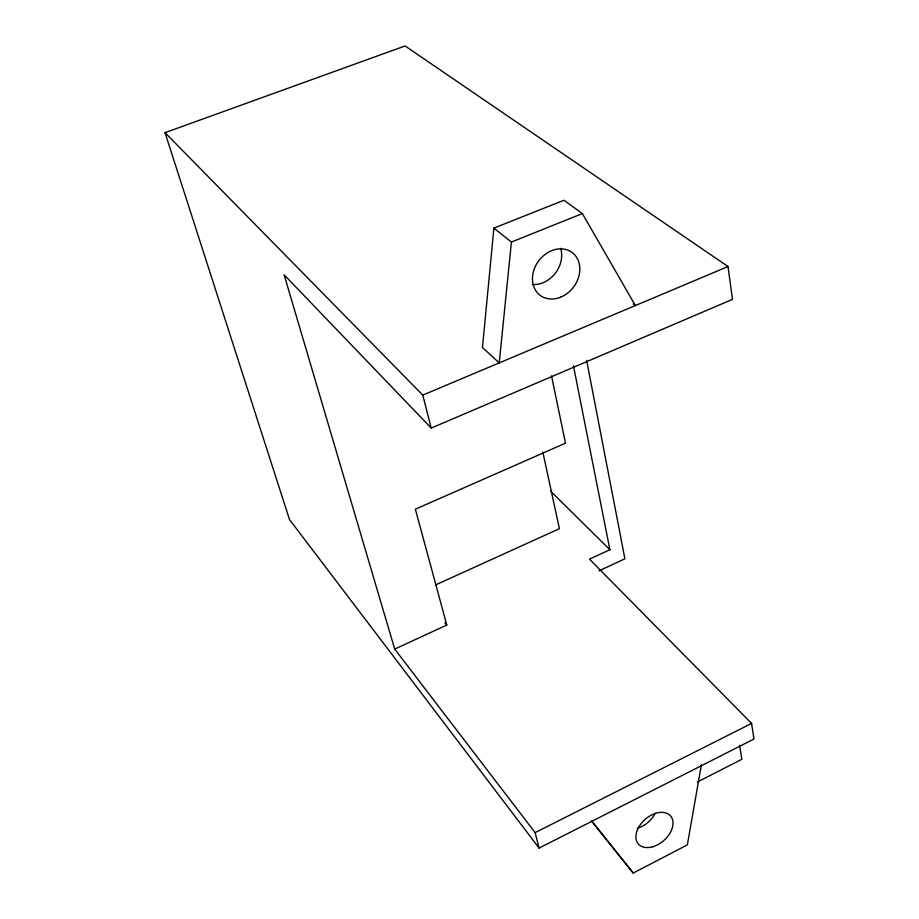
<?xml version="1.0" encoding="UTF-8"?>
<svg xmlns="http://www.w3.org/2000/svg" width="919" height="919" viewBox="0 0 919 919"><rect width="100%" height="100%" fill="white"/><g stroke="black" fill="none" stroke-linecap="round" stroke-linejoin="round"><path stroke-width="1.38" d="M493.894 228.119L482.464 347.52L499.235 362.89L511.412 242.053L493.894 228.119L563.944 200.25L582.37 213.576L635.362 305.556L633.191 303.89M701.381 764.826L687.355 844.883L633.225 873.05L591.549 821.081M697.429 781.966L741.828 759.324L739.6 745.32M539.085 848.076L535.122 832.625L394.711 649.101L284.12 274.781L431.229 428.093L732.477 299.353L728.02 266.533L405.084 45.95L165.029 132.669L289.508 519.557L539.085 848.076L753.971 739.025L751.593 723.414L589.481 559.154L609.894 549.734L573.41 365.601M535.122 832.625L751.593 723.414M599.004 570.837L624.897 558.809L586.655 360.489M394.711 649.101L446.783 625.058L415.365 509.195L565.472 443.165L551.538 375.882M435.399 585.012L559.418 528.689L542.83 452.056M165.029 132.669L422.763 395.101L728.02 266.533M511.412 242.053L582.37 213.576M550.653 491.194L609.894 549.734M444.98 622.864L446.783 625.058M591.698 820.977L633.225 873.05M422.763 395.101L431.229 428.093M560.693 248.325A26.318 21.665 -53.6 0 1 555.133 273.46A26.318 21.665 -53.6 0 1 532.216 284.499M655.132 813.349A21.08 14.095 -41.2 0 1 637.281 828.283M560.521 297.228A26.731 21.803 -53.3 0 0 574.111 254.218A26.731 21.803 -53.3 0 0 533.801 270.347A26.731 21.803 -53.3 0 0 560.521 297.228M652.524 846.813A21.344 14.095 -41.2 0 0 671.421 817.083A21.344 14.095 -41.2 0 0 639.475 825.951A21.344 14.095 -41.2 0 0 652.524 846.813"/></g></svg>
